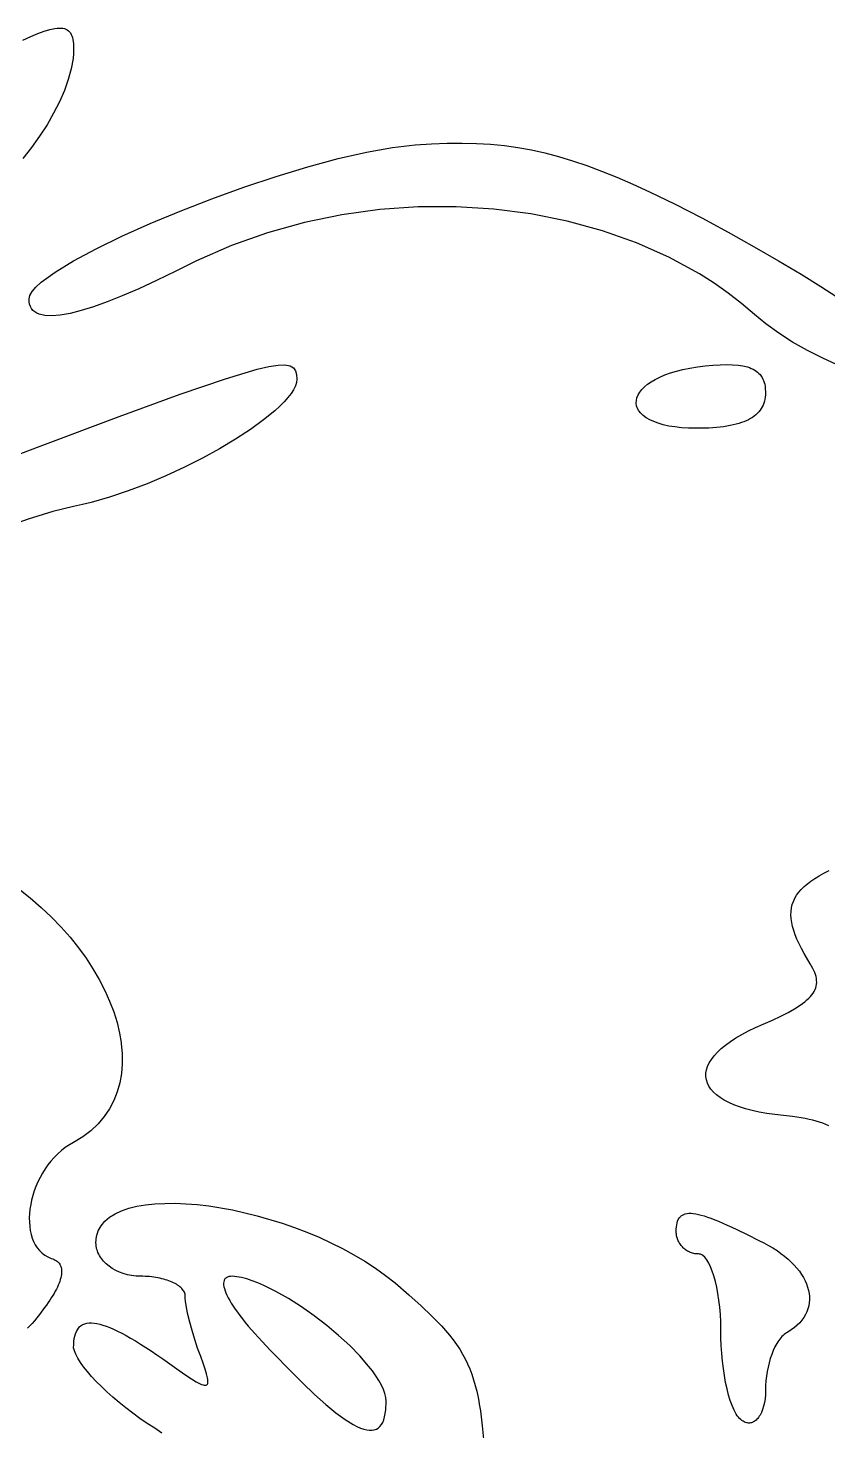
# Model space of a CAD drawing. Extents: x 0.98 to 7.44, y -5.29 to -1.05.
# Drawn here: x 7.1305 to 7.1803, y -1.9441 to -1.8567 of the extents above; entities that cross this region are included whole.
import ezdxf

# ---------------------------------------------------------------- set-up
doc = ezdxf.new("R2010")
doc.units = 0
doc.header["$MEASUREMENT"] = 0
doc.layers.add('BLACK', color=7, linetype='CONTINUOUS')

msp = doc.modelspace()

# ---------------------------------------------------------------- linework, layer by layer
at = {"layer": 'BLACK', "linetype": 'CONTINUOUS'}
for p, q in [((7.130692, -1.857278), (7.131136, -1.857094)), ((7.131136, -1.857094), (7.131532, -1.856949)), ((7.131532, -1.856949), (7.131884, -1.856843)), ((7.131884, -1.856843), (7.132192, -1.856776)), ((7.132192, -1.856776), (7.132331, -1.856758)), ((7.132331, -1.856758), (7.132459, -1.856749)), ((7.132459, -1.856749), (7.132578, -1.856751)), ((7.132578, -1.856751), (7.132688, -1.856763)), ((7.132688, -1.856763), (7.132788, -1.856786)), ((7.132788, -1.856786), (7.132879, -1.856818)), ((7.132879, -1.856818), (7.132961, -1.856862)), ((7.132961, -1.856862), (7.133035, -1.856916)), ((7.133035, -1.856916), (7.133101, -1.85698)), ((7.133101, -1.85698), (7.133158, -1.857055)), ((7.133158, -1.857055), (7.133208, -1.857141)), ((7.133208, -1.857141), (7.133251, -1.857238)), ((7.133251, -1.857238), (7.133286, -1.857346)), ((7.130199, -1.857499), (7.130692, -1.857278)), ((7.133286, -1.857346), (7.133314, -1.857465)), ((7.133314, -1.857465), (7.133351, -1.857735)), ((7.133351, -1.857735), (7.133362, -1.858051)), ((7.133362, -1.858051), (7.133353, -1.858343)), ((7.133324, -1.858646), (7.133212, -1.859279)), ((7.133353, -1.858343), (7.133324, -1.858646)), ((7.133212, -1.859279), (7.133031, -1.859943)), ((7.132785, -1.860632), (7.132479, -1.861337)), ((7.133031, -1.859943), (7.132785, -1.860632)), ((7.132479, -1.861337), (7.132117, -1.862053)), ((7.132117, -1.862053), (7.131704, -1.862771)), ((7.131704, -1.862771), (7.131244, -1.863485)), ((7.130742, -1.864188), (7.130202, -1.864872)), ((7.131244, -1.863485), (7.130742, -1.864188)), ((7.151586, -1.864464), (7.153198, -1.864175)), ((7.153198, -1.864175), (7.154612, -1.864024)), ((7.154612, -1.864024), (7.155629, -1.863959)), ((7.155629, -1.863959), (7.1566, -1.863921)), ((7.1566, -1.863921), (7.157533, -1.863912)), ((7.157533, -1.863912), (7.158434, -1.863932)), ((7.158434, -1.863932), (7.159309, -1.863984)), ((7.159309, -1.863984), (7.160166, -1.864068)), ((7.160166, -1.864068), (7.161012, -1.864184)), ((7.161012, -1.864184), (7.161852, -1.864336)), ((7.147928, -1.865384), (7.149816, -1.864872)), ((7.149816, -1.864872), (7.151586, -1.864464)), ((7.161852, -1.864336), (7.162694, -1.864523)), ((7.162694, -1.864523), (7.163544, -1.864748)), ((7.163544, -1.864748), (7.164409, -1.86501)), ((7.164409, -1.86501), (7.165296, -1.865313)), ((7.143958, -1.866653), (7.145962, -1.865983)), ((7.145962, -1.865983), (7.147928, -1.865384)), ((7.165296, -1.865313), (7.166211, -1.865655)), ((7.166211, -1.865655), (7.167162, -1.86604)), ((7.141955, -1.867377), (7.143958, -1.866653)), ((7.167162, -1.86604), (7.168154, -1.866468)), ((7.168154, -1.866468), (7.169196, -1.86694)), ((7.139994, -1.868138), (7.141955, -1.867377)), ((7.169196, -1.86694), (7.170796, -1.867716)), ((7.170796, -1.867716), (7.172444, -1.868566)), ((7.138114, -1.868921), (7.139994, -1.868138)), ((7.150059, -1.868368), (7.14772, -1.868848)), ((7.152422, -1.868046), (7.150059, -1.868368)), ((7.154795, -1.867881), (7.152422, -1.868046)), ((7.157162, -1.867872), (7.154795, -1.867881)), ((7.159508, -1.868017), (7.157162, -1.867872)), ((7.161818, -1.868314), (7.159508, -1.868017)), ((7.164078, -1.868764), (7.161818, -1.868314)), ((7.172444, -1.868566), (7.174095, -1.869457)), ((7.136356, -1.869708), (7.138114, -1.868921)), ((7.145421, -1.869486), (7.143176, -1.870285)), ((7.14772, -1.868848), (7.145421, -1.869486)), ((7.166271, -1.869364), (7.164078, -1.868764)), ((7.168384, -1.870113), (7.166271, -1.869364)), ((7.174095, -1.869457), (7.175706, -1.87036)), ((7.134759, -1.870483), (7.136356, -1.869708)), ((7.143176, -1.870285), (7.141001, -1.871246)), ((7.1704, -1.87101), (7.168384, -1.870113)), ((7.132207, -1.871933), (7.133362, -1.871231)), ((7.133362, -1.871231), (7.134759, -1.870483)), ((7.172306, -1.872055), (7.1704, -1.87101)), ((7.175706, -1.87036), (7.177232, -1.871244)), ((7.131332, -1.872574), (7.132207, -1.871933)), ((7.139717, -1.871889), (7.13852, -1.872464)), ((7.141001, -1.871246), (7.139717, -1.871889)), ((7.173212, -1.872632), (7.172306, -1.872055)), ((7.177232, -1.871244), (7.178629, -1.872077)), ((7.178629, -1.872077), (7.179854, -1.872829)), ((7.130778, -1.873138), (7.131012, -1.872867)), ((7.131012, -1.872867), (7.131332, -1.872574)), ((7.137409, -1.872971), (7.136385, -1.873412)), ((7.13852, -1.872464), (7.137409, -1.872971)), ((7.174085, -1.873245), (7.173212, -1.872632)), ((7.179854, -1.872829), (7.180862, -1.873468)), ((7.130584, -1.873607), (7.130634, -1.873385)), ((7.130594, -1.873781), (7.130584, -1.873607)), ((7.130624, -1.87394), (7.130594, -1.873781)), ((7.130634, -1.873385), (7.130778, -1.873138)), ((7.135446, -1.873785), (7.134592, -1.874092)), ((7.136385, -1.873412), (7.135446, -1.873785)), ((7.174923, -1.873894), (7.174085, -1.873245)), ((7.130673, -1.874084), (7.130624, -1.87394)), ((7.130741, -1.874212), (7.130673, -1.874084)), ((7.13083, -1.874324), (7.130741, -1.874212)), ((7.130939, -1.87442), (7.13083, -1.874324)), ((7.131067, -1.874501), (7.130939, -1.87442)), ((7.131216, -1.874566), (7.131067, -1.874501)), ((7.131574, -1.874648), (7.131216, -1.874566)), ((7.132013, -1.874666), (7.131574, -1.874648)), ((7.132533, -1.87462), (7.132013, -1.874666)), ((7.133137, -1.87451), (7.132533, -1.87462)), ((7.133823, -1.874334), (7.133137, -1.87451)), ((7.134592, -1.874092), (7.133823, -1.874334)), ((7.175723, -1.874579), (7.174923, -1.873894)), ((7.176442, -1.875169), (7.175723, -1.874579)), ((7.177237, -1.875741), (7.176442, -1.875169)), ((7.178103, -1.876291), (7.177237, -1.875741)), ((7.179033, -1.876816), (7.178103, -1.876291)), ((7.180018, -1.877315), (7.179033, -1.876816)), ((7.181053, -1.877785), (7.180018, -1.877315)), ((7.142802, -1.878574), (7.144786, -1.877982)), ((7.144786, -1.877982), (7.14551, -1.877815)), ((7.14551, -1.877815), (7.146079, -1.877728)), ((7.146079, -1.877728), (7.146512, -1.877716)), ((7.146512, -1.877716), (7.146826, -1.877774)), ((7.146826, -1.877774), (7.147039, -1.877896)), ((7.147039, -1.877896), (7.147169, -1.87808)), ((7.147169, -1.87808), (7.147233, -1.878318)), ((7.170153, -1.878339), (7.170498, -1.878214)), ((7.170498, -1.878214), (7.170872, -1.8781)), ((7.170872, -1.8781), (7.171277, -1.877998)), ((7.171277, -1.877998), (7.171711, -1.877909)), ((7.171711, -1.877909), (7.172175, -1.877834)), ((7.172175, -1.877834), (7.172668, -1.877774)), ((7.172668, -1.877774), (7.173145, -1.87773)), ((7.173145, -1.87773), (7.173587, -1.877703)), ((7.173587, -1.877703), (7.173994, -1.877693)), ((7.173994, -1.877693), (7.174367, -1.877702)), ((7.174367, -1.877702), (7.174707, -1.877729)), ((7.174707, -1.877729), (7.175014, -1.877776)), ((7.175014, -1.877776), (7.175289, -1.877843)), ((7.175289, -1.877843), (7.175415, -1.877884)), ((7.175415, -1.877884), (7.175532, -1.87793)), ((7.175532, -1.87793), (7.175642, -1.877981)), ((7.175642, -1.877981), (7.175745, -1.878038)), ((7.175745, -1.878038), (7.17584, -1.8781)), ((7.17584, -1.8781), (7.175927, -1.878168)), ((7.175927, -1.878168), (7.176007, -1.878242)), ((7.139985, -1.879544), (7.142802, -1.878574)), ((7.147158, -1.879027), (7.147044, -1.879257)), ((7.147227, -1.87881), (7.147158, -1.879027)), ((7.147251, -1.878607), (7.147227, -1.87881)), ((7.147233, -1.878318), (7.147251, -1.878607)), ((7.16872, -1.879248), (7.168882, -1.879083)), ((7.168882, -1.879083), (7.169076, -1.878922)), ((7.169076, -1.878922), (7.169299, -1.878766)), ((7.169299, -1.878766), (7.169554, -1.878616)), ((7.169554, -1.878616), (7.169838, -1.878473)), ((7.169838, -1.878473), (7.170153, -1.878339)), ((7.176007, -1.878242), (7.17608, -1.878321)), ((7.17608, -1.878321), (7.176145, -1.878406)), ((7.176145, -1.878406), (7.176203, -1.878496)), ((7.176203, -1.878496), (7.176254, -1.878593)), ((7.176254, -1.878593), (7.176298, -1.878695)), ((7.176298, -1.878695), (7.176335, -1.878804)), ((7.176335, -1.878804), (7.176365, -1.878919)), ((7.176365, -1.878919), (7.176388, -1.879039)), ((7.176388, -1.879039), (7.176405, -1.879167)), ((7.136192, -1.880931), (7.139985, -1.879544)), ((7.146692, -1.879753), (7.146457, -1.880016)), ((7.146888, -1.8795), (7.146692, -1.879753)), ((7.147044, -1.879257), (7.146888, -1.8795)), ((7.168372, -1.880095), (7.16838, -1.879926)), ((7.16838, -1.879926), (7.168418, -1.879756)), ((7.168418, -1.879756), (7.168488, -1.879586)), ((7.168488, -1.879586), (7.168588, -1.879416)), ((7.168588, -1.879416), (7.16872, -1.879248)), ((7.176381, -1.879848), (7.176352, -1.879974)), ((7.176401, -1.879717), (7.176381, -1.879848)), ((7.176414, -1.879581), (7.176401, -1.879717)), ((7.176405, -1.879167), (7.176418, -1.87944)), ((7.176418, -1.87944), (7.176414, -1.879581)), ((7.145882, -1.880566), (7.145177, -1.881142)), ((7.146187, -1.880287), (7.145882, -1.880566)), ((7.146457, -1.880016), (7.146187, -1.880287)), ((7.168397, -1.88026), (7.168372, -1.880095)), ((7.168453, -1.880422), (7.168397, -1.88026)), ((7.16854, -1.880578), (7.168453, -1.880422)), ((7.16866, -1.880729), (7.16854, -1.880578)), ((7.168811, -1.880872), (7.16866, -1.880729)), ((7.175824, -1.880815), (7.175721, -1.880899)), ((7.17592, -1.880726), (7.175824, -1.880815)), ((7.176007, -1.880633), (7.17592, -1.880726)), ((7.176085, -1.880535), (7.176007, -1.880633)), ((7.176155, -1.880432), (7.176085, -1.880535)), ((7.176217, -1.880325), (7.176155, -1.880432)), ((7.17627, -1.880213), (7.176217, -1.880325)), ((7.176316, -1.880096), (7.17627, -1.880213)), ((7.176352, -1.879974), (7.176316, -1.880096)), ((7.131279, -1.882774), (7.136192, -1.880931)), ((7.145177, -1.881142), (7.144358, -1.881734)), ((7.168995, -1.881007), (7.168811, -1.880872)), ((7.169211, -1.881133), (7.168995, -1.881007)), ((7.169459, -1.881248), (7.169211, -1.881133)), ((7.169739, -1.881351), (7.169459, -1.881248)), ((7.170053, -1.881442), (7.169739, -1.881351)), ((7.170399, -1.881518), (7.170053, -1.881442)), ((7.170777, -1.88158), (7.170399, -1.881518)), ((7.171189, -1.881625), (7.170777, -1.88158)), ((7.171634, -1.881653), (7.171189, -1.881625)), ((7.172112, -1.881662), (7.171634, -1.881653)), ((7.172641, -1.881654), (7.172112, -1.881662)), ((7.172892, -1.881644), (7.172641, -1.881654)), ((7.173135, -1.88163), (7.172892, -1.881644)), ((7.173368, -1.881611), (7.173135, -1.88163)), ((7.173593, -1.881588), (7.173368, -1.881611)), ((7.173808, -1.881561), (7.173593, -1.881588)), ((7.174015, -1.88153), (7.173808, -1.881561)), ((7.174214, -1.881495), (7.174015, -1.88153)), ((7.174403, -1.881455), (7.174214, -1.881495)), ((7.174584, -1.881411), (7.174403, -1.881455)), ((7.174756, -1.881362), (7.174584, -1.881411)), ((7.17492, -1.881309), (7.174756, -1.881362)), ((7.175075, -1.881252), (7.17492, -1.881309)), ((7.175221, -1.88119), (7.175075, -1.881252)), ((7.175359, -1.881124), (7.175221, -1.88119)), ((7.175488, -1.881054), (7.175359, -1.881124)), ((7.175609, -1.880979), (7.175488, -1.881054)), ((7.175721, -1.880899), (7.175609, -1.880979)), ((7.143441, -1.882333), (7.142442, -1.88293)), ((7.144358, -1.881734), (7.143441, -1.882333)), ((7.128687, -1.883753), (7.131279, -1.882774)), ((7.142442, -1.88293), (7.141376, -1.883515)), ((7.140259, -1.88408), (7.139107, -1.884615)), ((7.141376, -1.883515), (7.140259, -1.88408)), ((7.137935, -1.885111), (7.136759, -1.885559)), ((7.139107, -1.884615), (7.137935, -1.885111)), ((7.135594, -1.88595), (7.134457, -1.886274)), ((7.136759, -1.885559), (7.135594, -1.88595)), ((7.132074, -1.886844), (7.130533, -1.887321)), ((7.133362, -1.886524), (7.132074, -1.886844)), ((7.133903, -1.886409), (7.133362, -1.886524)), ((7.134457, -1.886274), (7.133903, -1.886409)), ((7.130533, -1.887321), (7.128786, -1.887934)), ((7.179491, -1.909674), (7.179762, -1.909508)), ((7.179762, -1.909508), (7.180056, -1.909343)), ((7.180056, -1.909343), (7.180375, -1.909179)), ((7.129947, -1.910328), (7.13066, -1.910893)), ((7.178486, -1.910542), (7.178642, -1.910361)), ((7.178642, -1.910361), (7.17882, -1.910185)), ((7.17882, -1.910185), (7.179021, -1.910012)), ((7.179021, -1.910012), (7.179244, -1.909841)), ((7.179244, -1.909841), (7.179491, -1.909674)), ((7.13066, -1.910893), (7.131337, -1.911479)), ((7.178034, -1.911518), (7.178082, -1.911311)), ((7.178082, -1.911311), (7.178151, -1.911111)), ((7.178151, -1.911111), (7.178241, -1.910916)), ((7.178241, -1.910916), (7.178352, -1.910726)), ((7.178352, -1.910726), (7.178486, -1.910542)), ((7.131337, -1.911479), (7.131975, -1.912083)), ((7.131975, -1.912083), (7.132575, -1.912705)), ((7.178, -1.911952), (7.178007, -1.911732)), ((7.178013, -1.912181), (7.178, -1.911952)), ((7.178007, -1.911732), (7.178034, -1.911518)), ((7.178047, -1.912418), (7.178013, -1.912181)), ((7.132575, -1.912705), (7.133135, -1.913341)), ((7.1781, -1.912663), (7.178047, -1.912418)), ((7.178172, -1.912917), (7.1781, -1.912663)), ((7.178263, -1.913182), (7.178172, -1.912917)), ((7.133135, -1.913341), (7.133654, -1.913989)), ((7.133654, -1.913989), (7.134131, -1.914646)), ((7.178373, -1.913456), (7.178263, -1.913182)), ((7.178502, -1.913741), (7.178373, -1.913456)), ((7.178649, -1.914037), (7.178502, -1.913741)), ((7.134131, -1.914646), (7.134566, -1.91531)), ((7.178813, -1.914344), (7.178649, -1.914037)), ((7.179196, -1.914996), (7.178813, -1.914344)), ((7.134566, -1.91531), (7.134956, -1.915979)), ((7.179358, -1.915274), (7.179196, -1.914996)), ((7.179424, -1.915408), (7.179358, -1.915274)), ((7.17948, -1.915539), (7.179424, -1.915408)), ((7.179526, -1.915666), (7.17948, -1.915539)), ((7.179561, -1.91579), (7.179526, -1.915666)), ((7.134956, -1.915979), (7.135302, -1.916651)), ((7.179445, -1.916707), (7.179499, -1.916598)), ((7.179499, -1.916598), (7.179542, -1.916487)), ((7.179542, -1.916487), (7.179573, -1.916376)), ((7.179586, -1.915912), (7.179561, -1.91579)), ((7.179573, -1.916376), (7.179593, -1.916263)), ((7.179599, -1.916031), (7.179586, -1.915912)), ((7.179593, -1.916263), (7.179602, -1.916148)), ((7.179602, -1.916148), (7.179599, -1.916031)), ((7.135302, -1.916651), (7.135602, -1.917322)), ((7.135602, -1.917322), (7.135855, -1.917991)), ((7.178567, -1.917568), (7.178862, -1.917352)), ((7.178862, -1.917352), (7.17899, -1.917244)), ((7.17899, -1.917244), (7.179106, -1.917137)), ((7.179106, -1.917137), (7.179209, -1.91703)), ((7.179209, -1.91703), (7.1793, -1.916923)), ((7.1793, -1.916923), (7.179378, -1.916815)), ((7.179378, -1.916815), (7.179445, -1.916707)), ((7.135855, -1.917991), (7.13606, -1.918655)), ((7.176849, -1.918491), (7.177361, -1.918248)), ((7.177361, -1.918248), (7.177818, -1.918015)), ((7.177818, -1.918015), (7.178219, -1.917789)), ((7.178219, -1.917789), (7.178567, -1.917568)), ((7.13606, -1.918655), (7.136217, -1.919312)), ((7.174951, -1.919387), (7.175359, -1.91917)), ((7.175359, -1.91917), (7.175802, -1.918956)), ((7.175802, -1.918956), (7.176279, -1.918746)), ((7.176279, -1.918746), (7.176849, -1.918491)), ((7.136217, -1.919312), (7.136313, -1.919897)), ((7.136313, -1.919897), (7.136324, -1.919959)), ((7.136324, -1.919959), (7.13638, -1.920595)), ((7.173664, -1.920272), (7.173934, -1.920049)), ((7.173934, -1.920049), (7.174239, -1.919827)), ((7.174239, -1.919827), (7.174578, -1.919606)), ((7.174578, -1.919606), (7.174951, -1.919387)), ((7.13638, -1.920595), (7.136384, -1.921216)), ((7.172919, -1.921159), (7.173055, -1.920939)), ((7.173055, -1.920939), (7.173224, -1.920718)), ((7.173224, -1.920718), (7.173427, -1.920495)), ((7.173427, -1.920495), (7.173664, -1.920272)), ((7.136336, -1.92182), (7.136233, -1.922405)), ((7.136384, -1.921216), (7.136336, -1.92182)), ((7.172708, -1.922014), (7.172711, -1.921805)), ((7.172711, -1.921805), (7.172748, -1.921593)), ((7.172748, -1.921593), (7.172817, -1.921378)), ((7.172817, -1.921378), (7.172919, -1.921159)), ((7.136233, -1.922405), (7.136076, -1.922968)), ((7.172737, -1.922218), (7.172708, -1.922014)), ((7.172799, -1.922417), (7.172737, -1.922218)), ((7.172893, -1.922611), (7.172799, -1.922417)), ((7.17302, -1.922799), (7.172893, -1.922611)), ((7.135864, -1.923507), (7.135594, -1.92402)), ((7.136076, -1.922968), (7.135864, -1.923507)), ((7.173178, -1.92298), (7.17302, -1.922799)), ((7.173369, -1.923154), (7.173178, -1.92298)), ((7.173591, -1.923321), (7.173369, -1.923154)), ((7.173845, -1.923479), (7.173591, -1.923321)), ((7.17413, -1.923629), (7.173845, -1.923479)), ((7.135594, -1.92402), (7.135267, -1.924505)), ((7.174447, -1.923769), (7.17413, -1.923629)), ((7.174795, -1.923899), (7.174447, -1.923769)), ((7.175174, -1.924019), (7.174795, -1.923899)), ((7.175584, -1.924127), (7.175174, -1.924019)), ((7.176024, -1.924224), (7.175584, -1.924127)), ((7.176496, -1.924309), (7.176024, -1.924224)), ((7.176997, -1.924381), (7.176496, -1.924309)), ((7.177529, -1.92444), (7.176997, -1.924381)), ((7.178105, -1.924501), (7.177529, -1.92444)), ((7.134882, -1.924958), (7.134436, -1.925378)), ((7.135267, -1.924505), (7.134882, -1.924958)), ((7.178638, -1.924578), (7.178105, -1.924501)), ((7.178888, -1.924623), (7.178638, -1.924578)), ((7.179127, -1.924673), (7.178888, -1.924623)), ((7.179356, -1.924728), (7.179127, -1.924673)), ((7.179575, -1.924787), (7.179356, -1.924728)), ((7.179784, -1.924852), (7.179575, -1.924787)), ((7.179984, -1.924921), (7.179784, -1.924852)), ((7.180173, -1.924995), (7.179984, -1.924921)), ((7.180354, -1.925075), (7.180173, -1.924995)), ((7.133362, -1.926107), (7.133095, -1.92626)), ((7.13393, -1.925761), (7.133362, -1.926107)), ((7.134436, -1.925378), (7.13393, -1.925761)), ((7.132152, -1.927039), (7.131949, -1.927269)), ((7.132368, -1.926822), (7.132152, -1.927039)), ((7.132598, -1.926618), (7.132368, -1.926822)), ((7.13284, -1.926431), (7.132598, -1.926618)), ((7.133095, -1.92626), (7.13284, -1.926431)), ((7.131583, -1.927763), (7.13142, -1.928023)), ((7.131759, -1.927511), (7.131583, -1.927763)), ((7.131949, -1.927269), (7.131759, -1.927511)), ((7.131018, -1.928844), (7.130914, -1.929126)), ((7.131138, -1.928565), (7.131018, -1.928844)), ((7.131272, -1.928291), (7.131138, -1.928565)), ((7.13142, -1.928023), (7.131272, -1.928291)), ((7.130748, -1.929694), (7.130689, -1.929978)), ((7.130823, -1.92941), (7.130748, -1.929694)), ((7.130914, -1.929126), (7.130823, -1.92941)), ((7.130616, -1.930539), (7.130603, -1.930813)), ((7.130644, -1.93026), (7.130616, -1.930539)), ((7.130689, -1.929978), (7.130644, -1.93026)), ((7.135595, -1.930767), (7.135945, -1.930548)), ((7.135945, -1.930548), (7.136348, -1.930363)), ((7.136348, -1.930363), (7.1368, -1.930208)), ((7.1368, -1.930208), (7.137297, -1.930086)), ((7.137297, -1.930086), (7.137837, -1.929994)), ((7.137837, -1.929994), (7.138415, -1.929932)), ((7.138415, -1.929932), (7.139028, -1.929901)), ((7.139028, -1.929901), (7.139674, -1.929899)), ((7.139674, -1.929899), (7.140347, -1.929926)), ((7.140347, -1.929926), (7.141045, -1.929981)), ((7.141045, -1.929981), (7.141765, -1.930065)), ((7.141765, -1.930065), (7.143255, -1.930315)), ((7.143255, -1.930315), (7.144788, -1.930672)), ((7.171285, -1.93061), (7.171329, -1.930589)), ((7.171329, -1.930589), (7.171376, -1.930572)), ((7.171376, -1.930572), (7.171426, -1.930556)), ((7.171426, -1.930556), (7.171533, -1.930534)), ((7.171533, -1.930534), (7.171651, -1.930523)), ((7.171651, -1.930523), (7.171781, -1.930523)), ((7.171781, -1.930523), (7.171921, -1.930534)), ((7.171921, -1.930534), (7.172074, -1.930556)), ((7.172074, -1.930556), (7.172238, -1.930589)), ((7.172238, -1.930589), (7.172415, -1.930632)), ((7.130603, -1.930813), (7.130606, -1.931081)), ((7.130606, -1.931081), (7.130626, -1.931341)), ((7.130626, -1.931341), (7.130662, -1.931592)), ((7.134893, -1.931619), (7.135065, -1.931301)), ((7.135065, -1.931301), (7.1353, -1.931017)), ((7.1353, -1.931017), (7.135595, -1.930767)), ((7.144788, -1.930672), (7.146338, -1.931133)), ((7.146338, -1.931133), (7.14711, -1.931401)), ((7.14711, -1.931401), (7.147876, -1.931693)), ((7.170866, -1.931511), (7.170876, -1.931371)), ((7.170876, -1.931371), (7.170893, -1.931241)), ((7.170893, -1.931241), (7.170918, -1.931122)), ((7.170918, -1.931122), (7.17095, -1.931014)), ((7.17095, -1.931014), (7.170991, -1.930916)), ((7.170991, -1.930916), (7.171041, -1.930829)), ((7.171041, -1.930829), (7.171069, -1.93079)), ((7.171069, -1.93079), (7.171099, -1.930753)), ((7.171099, -1.930753), (7.171131, -1.930719)), ((7.171131, -1.930719), (7.171166, -1.930688)), ((7.171166, -1.930688), (7.171203, -1.930659)), ((7.171203, -1.930659), (7.171243, -1.930633)), ((7.171243, -1.930633), (7.171285, -1.93061)), ((7.172415, -1.930632), (7.172605, -1.930687)), ((7.172605, -1.930687), (7.172808, -1.930753)), ((7.172808, -1.930753), (7.173024, -1.93083)), ((7.173024, -1.93083), (7.173255, -1.930919)), ((7.173255, -1.930919), (7.173499, -1.931018)), ((7.173499, -1.931018), (7.173758, -1.931129)), ((7.173758, -1.931129), (7.174031, -1.93125)), ((7.174031, -1.93125), (7.17432, -1.931383)), ((7.17432, -1.931383), (7.174624, -1.931528)), ((7.130662, -1.931592), (7.130714, -1.931834)), ((7.130714, -1.931834), (7.130784, -1.932064)), ((7.130784, -1.932064), (7.130871, -1.932281)), ((7.130871, -1.932281), (7.130975, -1.932484)), ((7.134751, -1.932357), (7.134787, -1.931971)), ((7.134787, -1.931971), (7.134893, -1.931619)), ((7.147876, -1.931693), (7.148632, -1.932009)), ((7.148632, -1.932009), (7.149375, -1.932349)), ((7.149375, -1.932349), (7.150102, -1.932712)), ((7.170862, -1.931662), (7.170866, -1.931511)), ((7.170864, -1.931727), (7.170862, -1.931662)), ((7.170869, -1.931792), (7.170864, -1.931727)), ((7.170877, -1.931857), (7.170869, -1.931792)), ((7.170888, -1.931921), (7.170877, -1.931857)), ((7.170902, -1.931985), (7.170888, -1.931921)), ((7.170919, -1.932048), (7.170902, -1.931985)), ((7.170939, -1.932111), (7.170919, -1.932048)), ((7.170962, -1.932172), (7.170939, -1.932111)), ((7.170988, -1.932233), (7.170962, -1.932172)), ((7.171016, -1.932292), (7.170988, -1.932233)), ((7.171048, -1.93235), (7.171016, -1.932292)), ((7.171082, -1.932407), (7.171048, -1.93235)), ((7.174624, -1.931528), (7.17528, -1.93185)), ((7.17528, -1.93185), (7.176001, -1.932218)), ((7.176001, -1.932218), (7.176306, -1.932365)), ((7.130975, -1.932484), (7.131096, -1.932671)), ((7.131096, -1.932671), (7.131235, -1.932842)), ((7.131235, -1.932842), (7.131393, -1.932995)), ((7.131393, -1.932995), (7.131568, -1.933127)), ((7.131568, -1.933127), (7.131761, -1.933239)), ((7.134755, -1.932461), (7.134751, -1.932357)), ((7.134766, -1.932563), (7.134755, -1.932461)), ((7.134783, -1.932665), (7.134766, -1.932563)), ((7.134808, -1.932765), (7.134783, -1.932665)), ((7.134839, -1.932864), (7.134808, -1.932765)), ((7.134877, -1.932962), (7.134839, -1.932864)), ((7.13492, -1.933057), (7.134877, -1.932962)), ((7.13497, -1.933151), (7.13492, -1.933057)), ((7.135026, -1.933243), (7.13497, -1.933151)), ((7.150102, -1.932712), (7.150808, -1.933097)), ((7.150808, -1.933097), (7.151491, -1.933505)), ((7.171119, -1.932462), (7.171082, -1.932407)), ((7.171158, -1.932516), (7.171119, -1.932462)), ((7.1712, -1.932567), (7.171158, -1.932516)), ((7.171244, -1.932617), (7.1712, -1.932567)), ((7.171291, -1.932665), (7.171244, -1.932617)), ((7.17134, -1.932711), (7.171291, -1.932665)), ((7.171392, -1.932754), (7.17134, -1.932711)), ((7.171445, -1.932795), (7.171392, -1.932754)), ((7.171501, -1.932833), (7.171445, -1.932795)), ((7.17156, -1.932869), (7.171501, -1.932833)), ((7.17162, -1.932902), (7.17156, -1.932869)), ((7.171683, -1.932932), (7.17162, -1.932902)), ((7.171747, -1.932959), (7.171683, -1.932932)), ((7.171814, -1.932983), (7.171747, -1.932959)), ((7.171882, -1.933003), (7.171814, -1.932983)), ((7.171952, -1.93302), (7.171882, -1.933003)), ((7.172024, -1.933034), (7.171952, -1.93302)), ((7.172098, -1.933043), (7.172024, -1.933034)), ((7.172174, -1.933049), (7.172098, -1.933043)), ((7.172251, -1.933051), (7.172174, -1.933049)), ((7.172316, -1.933057), (7.172251, -1.933051)), ((7.172381, -1.933075), (7.172316, -1.933057)), ((7.172446, -1.933105), (7.172381, -1.933075)), ((7.17251, -1.933146), (7.172446, -1.933105)), ((7.172637, -1.933261), (7.17251, -1.933146)), ((7.176306, -1.932365), (7.176597, -1.932519)), ((7.176597, -1.932519), (7.176872, -1.932679)), ((7.176872, -1.932679), (7.177133, -1.932844)), ((7.177133, -1.932844), (7.177378, -1.933016)), ((7.177378, -1.933016), (7.177608, -1.933192)), ((7.177608, -1.933192), (7.177822, -1.933372)), ((7.131761, -1.933239), (7.131973, -1.933329)), ((7.131973, -1.933329), (7.132061, -1.933358)), ((7.132061, -1.933358), (7.132143, -1.933391)), ((7.132143, -1.933391), (7.132217, -1.933429)), ((7.132217, -1.933429), (7.132286, -1.933472)), ((7.132286, -1.933472), (7.132348, -1.933519)), ((7.132348, -1.933519), (7.132403, -1.933571)), ((7.132403, -1.933571), (7.132452, -1.933628)), ((7.132452, -1.933628), (7.132494, -1.933689)), ((7.132494, -1.933689), (7.13253, -1.933755)), ((7.13253, -1.933755), (7.132559, -1.933825)), ((7.132559, -1.933825), (7.132582, -1.9339)), ((7.132582, -1.9339), (7.132598, -1.933979)), ((7.132598, -1.933979), (7.132608, -1.934062)), ((7.132608, -1.934062), (7.132611, -1.934149)), ((7.135088, -1.933332), (7.135026, -1.933243)), ((7.135155, -1.93342), (7.135088, -1.933332)), ((7.135227, -1.933504), (7.135155, -1.93342)), ((7.135387, -1.933666), (7.135227, -1.933504)), ((7.135567, -1.933815), (7.135387, -1.933666)), ((7.135765, -1.933952), (7.135567, -1.933815)), ((7.135979, -1.934074), (7.135765, -1.933952)), ((7.136208, -1.934181), (7.135979, -1.934074)), ((7.151491, -1.933505), (7.152146, -1.933935)), ((7.152146, -1.933935), (7.152771, -1.934385)), ((7.172761, -1.933418), (7.172637, -1.933261)), ((7.172881, -1.933615), (7.172761, -1.933418)), ((7.172996, -1.93385), (7.172881, -1.933615)), ((7.173104, -1.93412), (7.172996, -1.93385)), ((7.177822, -1.933372), (7.178021, -1.933557)), ((7.178021, -1.933557), (7.178205, -1.933745)), ((7.178205, -1.933745), (7.178372, -1.933936)), ((7.178372, -1.933936), (7.178524, -1.934129)), ((7.132452, -1.934874), (7.132403, -1.934993)), ((7.132494, -1.934759), (7.132452, -1.934874)), ((7.13253, -1.934647), (7.132494, -1.934759)), ((7.132559, -1.934539), (7.13253, -1.934647)), ((7.132582, -1.934436), (7.132559, -1.934539)), ((7.132598, -1.934336), (7.132582, -1.934436)), ((7.132608, -1.93424), (7.132598, -1.934336)), ((7.132611, -1.934149), (7.132608, -1.93424)), ((7.13645, -1.934271), (7.136208, -1.934181)), ((7.136705, -1.934343), (7.13645, -1.934271)), ((7.136971, -1.934396), (7.136705, -1.934343)), ((7.137246, -1.934429), (7.136971, -1.934396)), ((7.137386, -1.934437), (7.137246, -1.934429)), ((7.137529, -1.93444), (7.137386, -1.934437)), ((7.137671, -1.934442), (7.137529, -1.93444)), ((7.137812, -1.934447), (7.137671, -1.934442)), ((7.13795, -1.934455), (7.137812, -1.934447)), ((7.138087, -1.934465), (7.13795, -1.934455)), ((7.138221, -1.934479), (7.138087, -1.934465)), ((7.138353, -1.934496), (7.138221, -1.934479)), ((7.138481, -1.934516), (7.138353, -1.934496)), ((7.138607, -1.934538), (7.138481, -1.934516)), ((7.13873, -1.934563), (7.138607, -1.934538)), ((7.13885, -1.93459), (7.13873, -1.934563)), ((7.138966, -1.93462), (7.13885, -1.93459)), ((7.139079, -1.934653), (7.138966, -1.93462)), ((7.139188, -1.934687), (7.139079, -1.934653)), ((7.139293, -1.934724), (7.139188, -1.934687)), ((7.139394, -1.934764), (7.139293, -1.934724)), ((7.139491, -1.934805), (7.139394, -1.934764)), ((7.139583, -1.934848), (7.139491, -1.934805)), ((7.13967, -1.934893), (7.139583, -1.934848)), ((7.139753, -1.934941), (7.13967, -1.934893)), ((7.139831, -1.93499), (7.139753, -1.934941)), ((7.142698, -1.93479), (7.14269, -1.93488)), ((7.14269, -1.93488), (7.142694, -1.93498)), ((7.142719, -1.934709), (7.142698, -1.93479)), ((7.142734, -1.934673), (7.142719, -1.934709)), ((7.142753, -1.934639), (7.142734, -1.934673)), ((7.142774, -1.934608), (7.142753, -1.934639)), ((7.142799, -1.934579), (7.142774, -1.934608)), ((7.142827, -1.934553), (7.142799, -1.934579)), ((7.142858, -1.934529), (7.142827, -1.934553)), ((7.142893, -1.934509), (7.142858, -1.934529)), ((7.14293, -1.934491), (7.142893, -1.934509)), ((7.143015, -1.934463), (7.14293, -1.934491)), ((7.143113, -1.934446), (7.143015, -1.934463)), ((7.143223, -1.93444), (7.143113, -1.934446)), ((7.143507, -1.934468), (7.143223, -1.93444)), ((7.143812, -1.934525), (7.143507, -1.934468)), ((7.144134, -1.934608), (7.143812, -1.934525)), ((7.144473, -1.934717), (7.144134, -1.934608)), ((7.144825, -1.934851), (7.144473, -1.934717)), ((7.145191, -1.935007), (7.144825, -1.934851)), ((7.152771, -1.934385), (7.153362, -1.934857)), ((7.153362, -1.934857), (7.154223, -1.935603)), ((7.173206, -1.934423), (7.173104, -1.93412)), ((7.173299, -1.934757), (7.173206, -1.934423)), ((7.173384, -1.93512), (7.173299, -1.934757)), ((7.178524, -1.934129), (7.17866, -1.934325)), ((7.17866, -1.934325), (7.178779, -1.934522)), ((7.178779, -1.934522), (7.178882, -1.93472)), ((7.178882, -1.93472), (7.178969, -1.934919)), ((7.178969, -1.934919), (7.179039, -1.935117)), ((7.131973, -1.935786), (7.131879, -1.935931)), ((7.132061, -1.935645), (7.131973, -1.935786)), ((7.132143, -1.935508), (7.132061, -1.935645)), ((7.132217, -1.935374), (7.132143, -1.935508)), ((7.132286, -1.935243), (7.132217, -1.935374)), ((7.132348, -1.935116), (7.132286, -1.935243)), ((7.132403, -1.934993), (7.132348, -1.935116)), ((7.139903, -1.93504), (7.139831, -1.93499)), ((7.13997, -1.935093), (7.139903, -1.93504)), ((7.140032, -1.935147), (7.13997, -1.935093)), ((7.140087, -1.935202), (7.140032, -1.935147)), ((7.140137, -1.935259), (7.140087, -1.935202)), ((7.140181, -1.935317), (7.140137, -1.935259)), ((7.140219, -1.935376), (7.140181, -1.935317)), ((7.14025, -1.935437), (7.140219, -1.935376)), ((7.140274, -1.935499), (7.14025, -1.935437)), ((7.140292, -1.935562), (7.140274, -1.935499)), ((7.140303, -1.935626), (7.140292, -1.935562)), ((7.140307, -1.93569), (7.140303, -1.935626)), ((7.140311, -1.935832), (7.140307, -1.93569)), ((7.140326, -1.935994), (7.140311, -1.935832)), ((7.142694, -1.93498), (7.142711, -1.93509)), ((7.142711, -1.93509), (7.14274, -1.935209)), ((7.14274, -1.935209), (7.142781, -1.935338)), ((7.142781, -1.935338), (7.142835, -1.935475)), ((7.142835, -1.935475), (7.142902, -1.935622)), ((7.142902, -1.935622), (7.14298, -1.935777)), ((7.14298, -1.935777), (7.143071, -1.935941)), ((7.145951, -1.935382), (7.145191, -1.935007)), ((7.146738, -1.93583), (7.145951, -1.935382)), ((7.147537, -1.93634), (7.146738, -1.93583)), ((7.154223, -1.935603), (7.154985, -1.936288)), ((7.173458, -1.935509), (7.173384, -1.93512)), ((7.173521, -1.935922), (7.173458, -1.935509)), ((7.179039, -1.935117), (7.179093, -1.935316)), ((7.179093, -1.935316), (7.179129, -1.935513)), ((7.179129, -1.935513), (7.179149, -1.935709)), ((7.179149, -1.935709), (7.179152, -1.935903)), ((7.131557, -1.936385), (7.131233, -1.936824)), ((7.131671, -1.93623), (7.131557, -1.936385)), ((7.131778, -1.936079), (7.131671, -1.93623)), ((7.131879, -1.935931), (7.131778, -1.936079)), ((7.14038, -1.936374), (7.140326, -1.935994)), ((7.140468, -1.936816), (7.14038, -1.936374)), ((7.143071, -1.935941), (7.143174, -1.936113)), ((7.143174, -1.936113), (7.143289, -1.936293)), ((7.143289, -1.936293), (7.143416, -1.936482)), ((7.143416, -1.936482), (7.143555, -1.936678)), ((7.143555, -1.936678), (7.143706, -1.936881)), ((7.148332, -1.936899), (7.147537, -1.93634)), ((7.154985, -1.936288), (7.155657, -1.936926)), ((7.173571, -1.936358), (7.173521, -1.935922)), ((7.173609, -1.936813), (7.173571, -1.936358)), ((7.178989, -1.936652), (7.178905, -1.936829)), ((7.179056, -1.93647), (7.178989, -1.936652)), ((7.179106, -1.936284), (7.179056, -1.93647)), ((7.179137, -1.936095), (7.179106, -1.936284)), ((7.179152, -1.935903), (7.179137, -1.936095)), ((7.130643, -1.93753), (7.1305, -1.937671)), ((7.130786, -1.937375), (7.130643, -1.93753)), ((7.130931, -1.937206), (7.130786, -1.937375)), ((7.13108, -1.937022), (7.130931, -1.937206)), ((7.131233, -1.936824), (7.13108, -1.937022)), ((7.133664, -1.937665), (7.133746, -1.937576)), ((7.133746, -1.937576), (7.133792, -1.937537)), ((7.133792, -1.937537), (7.133839, -1.937501)), ((7.133839, -1.937501), (7.13389, -1.93747)), ((7.13389, -1.93747), (7.133943, -1.937441)), ((7.133943, -1.937441), (7.134058, -1.937395)), ((7.134058, -1.937395), (7.134184, -1.937364)), ((7.134184, -1.937364), (7.134321, -1.937347)), ((7.134321, -1.937347), (7.134469, -1.937345)), ((7.134469, -1.937345), (7.13463, -1.937357)), ((7.13463, -1.937357), (7.134802, -1.937384)), ((7.134802, -1.937384), (7.134985, -1.937425)), ((7.134985, -1.937425), (7.135182, -1.937482)), ((7.135182, -1.937482), (7.13539, -1.937553)), ((7.13539, -1.937553), (7.135611, -1.937639)), ((7.140584, -1.937305), (7.140468, -1.936816)), ((7.140727, -1.937826), (7.140584, -1.937305)), ((7.143706, -1.936881), (7.143869, -1.937093)), ((7.143869, -1.937093), (7.144044, -1.937311)), ((7.144044, -1.937311), (7.14423, -1.937537)), ((7.14423, -1.937537), (7.144429, -1.93777)), ((7.149109, -1.937496), (7.148332, -1.936899)), ((7.149851, -1.938119), (7.149109, -1.937496)), ((7.155657, -1.936926), (7.156244, -1.93753)), ((7.156244, -1.93753), (7.156508, -1.937825)), ((7.173632, -1.937286), (7.173609, -1.936813)), ((7.17364, -1.937774), (7.173632, -1.937286)), ((7.178387, -1.937487), (7.178212, -1.937636)), ((7.178544, -1.937332), (7.178387, -1.937487)), ((7.178682, -1.93717), (7.178544, -1.937332)), ((7.178802, -1.937002), (7.178682, -1.93717)), ((7.178905, -1.936829), (7.178802, -1.937002)), ((7.13338, -1.938496), (7.133403, -1.938322)), ((7.133403, -1.938322), (7.133436, -1.938163)), ((7.133436, -1.938163), (7.133478, -1.938017)), ((7.133478, -1.938017), (7.13353, -1.937885)), ((7.13353, -1.937885), (7.133592, -1.937768)), ((7.133592, -1.937768), (7.133664, -1.937665)), ((7.135611, -1.937639), (7.135844, -1.937739)), ((7.135844, -1.937739), (7.136091, -1.937855)), ((7.136091, -1.937855), (7.136351, -1.937986)), ((7.136351, -1.937986), (7.136623, -1.938132)), ((7.136623, -1.938132), (7.136909, -1.938293)), ((7.136909, -1.938293), (7.137209, -1.938469)), ((7.140893, -1.938366), (7.140727, -1.937826)), ((7.141078, -1.938909), (7.140893, -1.938366)), ((7.144429, -1.93777), (7.144639, -1.938009)), ((7.144639, -1.938009), (7.14486, -1.938255)), ((7.14486, -1.938255), (7.145093, -1.938507)), ((7.150544, -1.938756), (7.149851, -1.938119)), ((7.156508, -1.937825), (7.156753, -1.938115)), ((7.156753, -1.938115), (7.15698, -1.938405)), ((7.15698, -1.938405), (7.15719, -1.938695)), ((7.173646, -1.938268), (7.17364, -1.937774)), ((7.173666, -1.938759), (7.173646, -1.938268)), ((7.177238, -1.938438), (7.177176, -1.93853)), ((7.177303, -1.938351), (7.177238, -1.938438)), ((7.177369, -1.938269), (7.177303, -1.938351)), ((7.177437, -1.938194), (7.177369, -1.938269)), ((7.177508, -1.938125), (7.177437, -1.938194)), ((7.17758, -1.938061), (7.177508, -1.938125)), ((7.177654, -1.938005), (7.17758, -1.938061)), ((7.177729, -1.937955), (7.177654, -1.938005)), ((7.177807, -1.937912), (7.177729, -1.937955)), ((7.178019, -1.937778), (7.177807, -1.937912)), ((7.178212, -1.937636), (7.178019, -1.937778)), ((7.133362, -1.938885), (7.133367, -1.938683)), ((7.133409, -1.93908), (7.133362, -1.938885)), ((7.133367, -1.938683), (7.13338, -1.938496)), ((7.133496, -1.939298), (7.133409, -1.93908)), ((7.133623, -1.939539), (7.133496, -1.939298)), ((7.137209, -1.938469), (7.137523, -1.938661)), ((7.137523, -1.938661), (7.13785, -1.938867)), ((7.13785, -1.938867), (7.138192, -1.939089)), ((7.138192, -1.939089), (7.138547, -1.939326)), ((7.138547, -1.939326), (7.138918, -1.939579)), ((7.141279, -1.93944), (7.141078, -1.938909)), ((7.145093, -1.938507), (7.145338, -1.938766)), ((7.145338, -1.938766), (7.145594, -1.939031)), ((7.145594, -1.939031), (7.145862, -1.939301)), ((7.145862, -1.939301), (7.146764, -1.940237)), ((7.151171, -1.939396), (7.150544, -1.938756)), ((7.15719, -1.938695), (7.157384, -1.938987)), ((7.157384, -1.938987), (7.157563, -1.939282)), ((7.157563, -1.939282), (7.157726, -1.939583)), ((7.173697, -1.939243), (7.173666, -1.938759)), ((7.17374, -1.939718), (7.173697, -1.939243)), ((7.1768, -1.939301), (7.176714, -1.939555)), ((7.176896, -1.939061), (7.1768, -1.939301)), ((7.177001, -1.938835), (7.176896, -1.939061)), ((7.177115, -1.938627), (7.177001, -1.938835)), ((7.177176, -1.93853), (7.177115, -1.938627)), ((7.133785, -1.939798), (7.133623, -1.939539)), ((7.133983, -1.940075), (7.133785, -1.939798)), ((7.134214, -1.940367), (7.133983, -1.940075)), ((7.138918, -1.939579), (7.139931, -1.940308)), ((7.141423, -1.939855), (7.141279, -1.93944)), ((7.141542, -1.940215), (7.141423, -1.939855)), ((7.151719, -1.940026), (7.151171, -1.939396)), ((7.151959, -1.940334), (7.151719, -1.940026)), ((7.157726, -1.939583), (7.157876, -1.939892)), ((7.157876, -1.939892), (7.158013, -1.940209)), ((7.158013, -1.940209), (7.158138, -1.940537)), ((7.173794, -1.94018), (7.17374, -1.939718)), ((7.17386, -1.940625), (7.173794, -1.94018)), ((7.176572, -1.940093), (7.176518, -1.940373)), ((7.176637, -1.939819), (7.176572, -1.940093)), ((7.176714, -1.939555), (7.176637, -1.939819)), ((7.134477, -1.940671), (7.134214, -1.940367)), ((7.134768, -1.940985), (7.134477, -1.940671)), ((7.135088, -1.941308), (7.134768, -1.940985)), ((7.139931, -1.940308), (7.140342, -1.940594)), ((7.140342, -1.940594), (7.140693, -1.940827)), ((7.140693, -1.940827), (7.140987, -1.941007)), ((7.140987, -1.941007), (7.141227, -1.941134)), ((7.141632, -1.94052), (7.141542, -1.940215)), ((7.141691, -1.940771), (7.141632, -1.94052)), ((7.141708, -1.940875), (7.141691, -1.940771)), ((7.141704, -1.941108), (7.141715, -1.941044)), ((7.141716, -1.940966), (7.141708, -1.940875)), ((7.141715, -1.941044), (7.141716, -1.940966)), ((7.146764, -1.940237), (7.147596, -1.941067)), ((7.147596, -1.941067), (7.14836, -1.941792)), ((7.152172, -1.940635), (7.151959, -1.940334)), ((7.152358, -1.940928), (7.152172, -1.940635)), ((7.152515, -1.941212), (7.152358, -1.940928)), ((7.158138, -1.940537), (7.158251, -1.940877)), ((7.158251, -1.940877), (7.158354, -1.941232)), ((7.173936, -1.941051), (7.17386, -1.940625)), ((7.174022, -1.941454), (7.173936, -1.941051)), ((7.176443, -1.940947), (7.176424, -1.941236)), ((7.176475, -1.940659), (7.176443, -1.940947)), ((7.176518, -1.940373), (7.176475, -1.940659)), ((7.135433, -1.941637), (7.135088, -1.941308)), ((7.135803, -1.941969), (7.135433, -1.941637)), ((7.141227, -1.941134), (7.141328, -1.941178)), ((7.141328, -1.941178), (7.141416, -1.941208)), ((7.141416, -1.941208), (7.141492, -1.941225)), ((7.141492, -1.941225), (7.141557, -1.941228)), ((7.141557, -1.941228), (7.14161, -1.941218)), ((7.14161, -1.941218), (7.141652, -1.941195)), ((7.141652, -1.941195), (7.141683, -1.941158)), ((7.141683, -1.941158), (7.141704, -1.941108)), ((7.14836, -1.941792), (7.149057, -1.942413)), ((7.152639, -1.941484), (7.152515, -1.941212)), ((7.152731, -1.941743), (7.152639, -1.941484)), ((7.152787, -1.941988), (7.152731, -1.941743)), ((7.158354, -1.941232), (7.158446, -1.941602)), ((7.158446, -1.941602), (7.15853, -1.94199)), ((7.174118, -1.941831), (7.174022, -1.941454)), ((7.174223, -1.942179), (7.174118, -1.941831)), ((7.17641, -1.941802), (7.176387, -1.942063)), ((7.176418, -1.941524), (7.17641, -1.941802)), ((7.176424, -1.941236), (7.176418, -1.941524)), ((7.136194, -1.942303), (7.135803, -1.941969)), ((7.136606, -1.942636), (7.136194, -1.942303)), ((7.137037, -1.942965), (7.136606, -1.942636)), ((7.149057, -1.942413), (7.149688, -1.942932)), ((7.152754, -1.942978), (7.152784, -1.942747)), ((7.152784, -1.942747), (7.152807, -1.942218)), ((7.152807, -1.942218), (7.152787, -1.941988)), ((7.15853, -1.94199), (7.158573, -1.942218)), ((7.158573, -1.942218), (7.158606, -1.942397)), ((7.158606, -1.942397), (7.158675, -1.942826)), ((7.158675, -1.942826), (7.158793, -1.943752)), ((7.174337, -1.942494), (7.174223, -1.942179)), ((7.17446, -1.942774), (7.174337, -1.942494)), ((7.174525, -1.942899), (7.17446, -1.942774)), ((7.176236, -1.942735), (7.176161, -1.94292)), ((7.176298, -1.94253), (7.176236, -1.942735)), ((7.176349, -1.942306), (7.176298, -1.94253)), ((7.176387, -1.942063), (7.176349, -1.942306)), ((7.137484, -1.94329), (7.137037, -1.942965)), ((7.137946, -1.943607), (7.137484, -1.94329)), ((7.138406, -1.943903), (7.137946, -1.943607)), ((7.149688, -1.942932), (7.150257, -1.943349)), ((7.150257, -1.943349), (7.150763, -1.943666)), ((7.150763, -1.943666), (7.150994, -1.943788)), ((7.152425, -1.943794), (7.152516, -1.943676)), ((7.152516, -1.943676), (7.152594, -1.943536)), ((7.152594, -1.943536), (7.15266, -1.943372)), ((7.15266, -1.943372), (7.152713, -1.943186)), ((7.152713, -1.943186), (7.152754, -1.942978)), ((7.174591, -1.943014), (7.174525, -1.942899)), ((7.17466, -1.943118), (7.174591, -1.943014)), ((7.17473, -1.943212), (7.17466, -1.943118)), ((7.174802, -1.943294), (7.17473, -1.943212)), ((7.174876, -1.943364), (7.174802, -1.943294)), ((7.174952, -1.943422), (7.174876, -1.943364)), ((7.175029, -1.943468), (7.174952, -1.943422)), ((7.175094, -1.943503), (7.175029, -1.943468)), ((7.175159, -1.943532), (7.175094, -1.943503)), ((7.175224, -1.943553), (7.175159, -1.943532)), ((7.175288, -1.943567), (7.175224, -1.943553)), ((7.175352, -1.943574), (7.175288, -1.943567)), ((7.175415, -1.943574), (7.175352, -1.943574)), ((7.175477, -1.943568), (7.175415, -1.943574)), ((7.175539, -1.943555), (7.175477, -1.943568)), ((7.175599, -1.943535), (7.175539, -1.943555)), ((7.175659, -1.943509), (7.175599, -1.943535)), ((7.175717, -1.943477), (7.175659, -1.943509)), ((7.175774, -1.943439), (7.175717, -1.943477)), ((7.175829, -1.943394), (7.175774, -1.943439)), ((7.175882, -1.943344), (7.175829, -1.943394)), ((7.175934, -1.943287), (7.175882, -1.943344)), ((7.175984, -1.943225), (7.175934, -1.943287)), ((7.176032, -1.943157), (7.175984, -1.943225)), ((7.176077, -1.943083), (7.176032, -1.943157)), ((7.176161, -1.94292), (7.176077, -1.943083)), ((7.138848, -1.944215), (7.138406, -1.943903)), ((7.150994, -1.943788), (7.151209, -1.943885)), ((7.151209, -1.943885), (7.15141, -1.943957)), ((7.15141, -1.943957), (7.151597, -1.944005)), ((7.151597, -1.944005), (7.151769, -1.944029)), ((7.151769, -1.944029), (7.151928, -1.944029)), ((7.151928, -1.944029), (7.152072, -1.944006)), ((7.152072, -1.944006), (7.152203, -1.943959)), ((7.152203, -1.943959), (7.152321, -1.943888)), ((7.152321, -1.943888), (7.152425, -1.943794)), ((7.158793, -1.943752), (7.158892, -1.944784))]:
    msp.add_line(p, q, dxfattribs=at)

doc.saveas('drawing.dxf')
